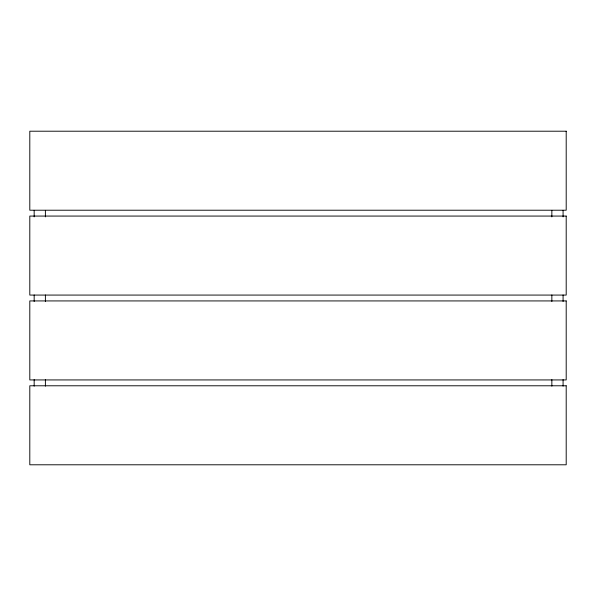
<?xml version="1.0" encoding="UTF-8"?>
<svg xmlns="http://www.w3.org/2000/svg" width="596" height="596" viewBox="0 0 596 596"><rect width="100%" height="100%" fill="white"/><g stroke="black" fill="none" stroke-linecap="round" stroke-linejoin="round"><path stroke-width="0.89" d="M563.078 210.373L563.078 216.884M563.078 294.998L563.078 301.509M563.078 379.622L563.078 386.133M551.851 210.373L551.851 216.884M551.851 294.998L551.851 301.509M551.851 379.622L551.851 386.133M45.393 210.373L45.393 216.884M45.393 294.998L45.393 301.509M45.393 379.622L45.393 386.133M34.166 210.373L34.166 216.884M34.166 294.998L34.166 301.509M34.166 379.622L34.166 386.133M566.2 131.209L29.8 131.209L29.8 210.217L566.2 210.217L566.2 131.209M566.2 216.065L29.8 216.065L29.8 295.072L566.2 295.072L566.2 216.065M566.2 300.928L29.8 300.928L29.8 379.935L566.2 379.935L566.2 300.928M566.2 385.783L29.8 385.783L29.8 464.791L566.2 464.791L566.2 385.783"/></g></svg>
